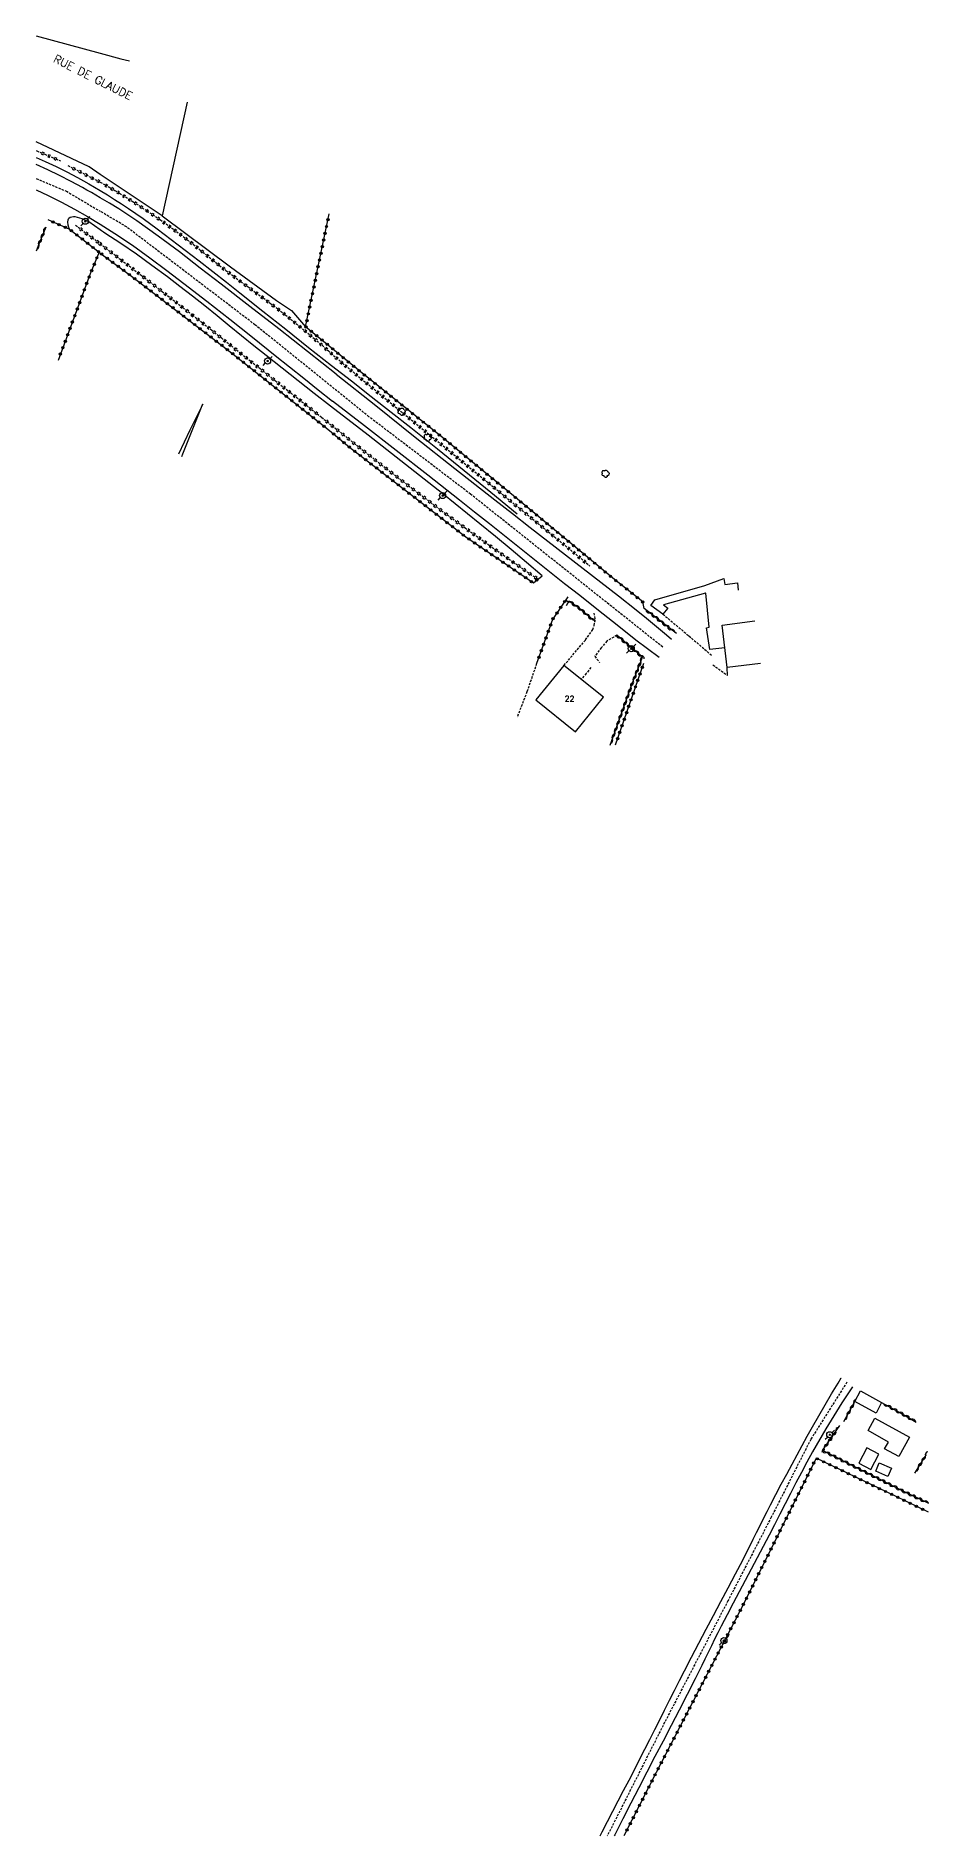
# Model space of a CAD drawing. Header units: millimetres. Extents: x 114000 to 115000, y 148000 to 148975.
# Drawn here: x 113999.9 to 114195.3, y 148000 to 148393.6 of the extents above; entities that cross this region are included whole.
import ezdxf
from ezdxf.enums import TextEntityAlignment as Align

# ---------------------------------------------------------------- set-up
doc = ezdxf.new("R2010")
doc.units = ezdxf.units.MM
doc.linetypes.add('DASHED', pattern=[0.75, 0.5, -0.25])
doc.layers.get('0').update_dxf_attribs({"linetype": 'CONTINUOUS'})
for name, color, linetype in [('W0001', 6, 'DASHED'), ('W0008', 7, 'CONTINUOUS'), ('W0101', 7, 'CONTINUOUS'), ('W0104', 1, 'CONTINUOUS'), ('W0112', 1, 'DASHED'), ('W0211', 2, 'CONTINUOUS'), ('W0214', 2, 'CONTINUOUS'), ('W0220', 5, 'DASHED'), ('W0300', 7, 'CONTINUOUS'), ('W0310', 3, 'CONTINUOUS'), ('W0322', 7, 'CONTINUOUS'), ('W0323', 7, 'CONTINUOUS'), ('W0330', 7, 'CONTINUOUS'), ('W0473', 7, 'CONTINUOUS'), ('W0989', 7, 'CONTINUOUS'), ('W0991', 7, 'CONTINUOUS')]:
    doc.layers.add(name, color=color, linetype=linetype)
doc.styles.get("Standard").update_dxf_attribs({"font": 'romans.shx', "width": 0.85})

# ---------------------------------------------------------------- blocks, each defined once
blk = doc.blocks.new('T473')
for p, q in [((-0.166667, 0.166667), (0.166667, -0.166667)), ((-0.166667, -0.166667), (0.166667, 0.166667)), ((0.500001, 0.500001), (1.000002, 1.000002)), ((-1.000002, -1.000002), (-0.500001, -0.500001))]:
    blk.add_line(p, q)
blk.add_ellipse((0, 0), major_axis=(0.471405, 0.471405), ratio=1, start_param=5.4977871438, end_param=11.780972451)
blk = doc.blocks.new('T300')
for p, q in [((-0.8, 0.51), (-0.86, 0.34)), ((-0.86, 0.34), (-0.86, 0.17)), ((-0.86, 0.17), (-0.74, 0.06)), ((-0.69, 0.63), (-0.8, 0.51)), ((-0.8, -0.06), (-0.74, 0.06)), ((-0.74, 0.06), (-0.69, 0.11)), ((-0.57, 0.69), (-0.69, 0.63)), ((-0.46, 0.69), (-0.57, 0.69)), ((-0.29, 0.63), (-0.46, 0.69)), ((-0.29, 0.63), (-0.17, 0.74)), ((-0.23, 0.57), (-0.29, 0.63)), ((-0.17, 0.74), (-0.06, 0.8)), ((-0.06, 0.8), (0.06, 0.8)), ((0.06, 0.8), (0.23, 0.74)), ((0.23, 0.74), (0.34, 0.63)), ((0.34, 0.63), (0.4, 0.51)), ((0.46, 0.46), (0.34, 0.46)), ((0.4, 0.51), (0.4, 0.46)), ((0.57, 0.4), (0.46, 0.46)), ((0.57, 0.4), (0.69, 0.29)), ((0.69, 0.29), (0.74, 0.17)), ((0.74, 0.06), (0.69, -0.17)), ((0.74, 0.17), (0.74, 0.06)), ((-0.8, -0.17), (-0.8, -0.06)), ((-0.8, -0.23), (-0.8, -0.17)), ((-0.74, -0.34), (-0.8, -0.23)), ((-0.69, -0.4), (-0.74, -0.34)), ((-0.51, -0.46), (-0.69, -0.4)), ((-0.4, -0.46), (-0.51, -0.46)), ((-0.4, -0.46), (-0.34, -0.46)), ((-0.34, -0.46), (-0.34, -0.4)), ((-0.34, -0.51), (-0.34, -0.46)), ((-0.29, -0.63), (-0.34, -0.51)), ((-0.17, -0.74), (-0.29, -0.63)), ((-0.06, -0.8), (-0.17, -0.74)), ((0.06, -0.8), (-0.06, -0.8)), ((0.17, -0.74), (0.06, -0.8)), ((0.23, -0.69), (0.17, -0.74)), ((0.29, -0.46), (0.23, -0.46)), ((0.29, -0.63), (0.23, -0.69)), ((0.46, -0.4), (0.29, -0.46)), ((0.34, -0.51), (0.29, -0.63)), ((0.34, -0.51), (0.34, -0.46)), ((0.57, -0.34), (0.46, -0.4)), ((0.63, -0.29), (0.57, -0.34)), ((0.69, -0.17), (0.63, -0.29))]:
    blk.add_line(p, q)
blk = doc.blocks.new('t323o')
at = {"color": 0, "linetype": 'Continuous'}
for radius in [0.25, 0.15]:
    blk.add_circle((0, 0), radius, dxfattribs=at)
blk = doc.blocks.new('t220o')
at = {"color": 0, "linetype": 'Continuous'}
for p, q in [((-0.25, 0.25), (0.25, 0.25)), ((-0.25, -0.25), (0.25, -0.25))]:
    blk.add_line(p, q, dxfattribs=at)
blk = doc.blocks.new('t310o')
at = {"color": 0, "linetype": 'Continuous'}
for centre, start, end in [((-0.5, 0.38), 216.8699, 323.1304), ((0.5, -0.37), 36.8699, 143.1303)]:
    blk.add_arc(centre, 0.625, start, end, dxfattribs=at)
blk = doc.blocks.new('t322o')
at = {"color": 0, "linetype": 'Continuous'}
for radius in [0.25, 0.15]:
    blk.add_circle((0, 0), radius, dxfattribs=at)

msp = doc.modelspace()

# ---------------------------------------------------------------- linework, layer by layer
at = {"layer": 'W0001'}
for points in [[(114000, 148362.44), (114006.59, 148359.67), (114014, 148355.27)], [(114137.02, 148259.98), (114094.99, 148293.42), (114072.75, 148310.36), (114047.84, 148330.46), (114019.77, 148351.84), (114014, 148355.27)], [(114177.32, 148099.25), (114169.4, 148086.71), (114160.77, 148069.72), (114151.3, 148051.44), (114137.45, 148024.86), (114124.89, 148000)]]:
    msp.add_lwpolyline(points, dxfattribs=at)
at = {"layer": 'W0008'}
for points in [[(114014, 148358.24), (114013.04, 148358.8), (114012.07, 148359.35), (114011.1, 148359.9), (114010.12, 148360.45), (114007.63, 148361.8), (114005.11, 148363.09), (114002.56, 148364.33), (114000, 148365.49)], [(114000, 148359.99), (114002.62, 148358.72), (114005.51, 148357.24), (114008.37, 148355.7), (114011.2, 148354.11), (114014, 148352.45)], [(114065.61, 148319.68), (114059.34, 148324.62), (114053.05, 148329.54), (114046.75, 148334.43), (114040.42, 148339.3), (114035.86, 148342.83), (114031.31, 148346.37), (114026.7, 148349.85), (114021.99, 148353.19), (114020.03, 148354.5), (114018.04, 148355.78), (114016.03, 148357.02), (114014, 148358.24)], [(114014, 148352.45), (114014.81, 148351.96), (114015.62, 148351.46), (114016.42, 148350.95), (114017.22, 148350.44), (114021.09, 148347.83), (114024.87, 148345.09), (114028.59, 148342.29), (114032.31, 148339.47), (114037.35, 148335.6), (114042.34, 148331.68), (114047.31, 148327.72), (114052.28, 148323.77), (114055.42, 148321.27), (114058.56, 148318.77), (114061.69, 148316.26), (114064.81, 148313.74)], [(114065.61, 148319.68), (114074.25, 148312.77), (114082.91, 148305.88), (114091.59, 148299.01), (114100.29, 148292.16), (114104.14, 148289.15), (114108.01, 148286.14), (114111.88, 148283.14), (114115.75, 148280.15), (114119.63, 148277.16), (114123.49, 148274.16), (114127.36, 148271.15), (114131.21, 148268.13), (114133.45, 148266.33), (114135.65, 148264.49), (114137.84, 148262.64), (114138.93, 148261.71)], [(114136.23, 148257.67), (114136.23, 148257.67), (114131.15, 148261.51), (114127.05, 148264.74), (114122.95, 148267.98), (114118.86, 148271.22), (114115.57, 148273.83), (114112.29, 148276.44), (114109.01, 148279.05), (114105.73, 148281.67), (114102.45, 148284.29), (114099.17, 148286.9), (114095.88, 148289.51), (114092.59, 148292.1), (114085.66, 148297.54), (114078.73, 148302.96), (114071.77, 148308.36), (114064.81, 148313.74)], [(114123.35, 148000), (114123.81, 148000.89), (114124.97, 148003.16), (114126.14, 148005.42), (114127.31, 148007.68), (114128.48, 148009.94), (114129.65, 148012.19), (114130.82, 148014.46), (114131.98, 148016.72), (114133.14, 148018.98), (114134.22, 148021.12), (114135.3, 148023.26), (114136.37, 148025.4), (114137.45, 148027.55), (114138.52, 148029.69), (114139.59, 148031.83), (114140.68, 148033.97), (114141.77, 148036.1), (114143.35, 148039.14), (114144.94, 148042.18), (114146.54, 148045.2), (114148.15, 148048.23), (114149.75, 148051.25), (114151.36, 148054.28), (114152.95, 148057.31), (114154.52, 148060.35), (114155.29, 148061.86), (114156.06, 148063.37), (114156.81, 148064.88), (114157.57, 148066.4), (114158.32, 148067.91), (114159.08, 148069.43), (114159.84, 148070.94), (114160.62, 148072.44), (114161.78, 148074.67), (114162.96, 148076.9), (114164.15, 148079.12), (114165.35, 148081.33), (114166.44, 148083.38), (114167.54, 148085.42), (114168.65, 148087.45), (114169.78, 148089.48), (114171.15, 148091.88), (114172.53, 148094.28), (114173.95, 148096.66), (114175.41, 148099.01), (114176.04, 148100.15), (114176.04, 148100.15), (114176.04, 148100.15)], [(114178.5, 148098.2), (114178.5, 148098.2), (114178.5, 148098.2), (114178.5, 148098.2), (114176.18, 148094.69), (114176.18, 148094.69), (114172.69, 148089.06), (114169.77, 148084.04), (114168.55, 148081.78), (114167.35, 148079.5), (114166.17, 148077.21), (114165, 148074.92), (114163.84, 148072.63), (114162.67, 148070.34), (114161.5, 148068.05), (114160.32, 148065.76), (114159.01, 148063.28), (114157.69, 148060.8), (114156.37, 148058.32), (114155.05, 148055.84), (114153.73, 148053.36), (114152.41, 148050.88), (114151.11, 148048.39), (114149.82, 148045.89), (114149.09, 148044.46), (114148.38, 148043.02), (114147.67, 148041.58), (114146.96, 148040.14), (114146.26, 148038.69), (114145.55, 148037.25), (114144.84, 148035.81), (114144.12, 148034.38), (114142.38, 148030.96), (114140.63, 148027.55), (114138.86, 148024.15), (114137.09, 148020.75), (114135.32, 148017.36), (114133.55, 148013.96), (114131.79, 148010.56), (114130.04, 148007.15), (114128.28, 148003.72), (114126.54, 148000.29), (114126.39, 148000)]]:
    msp.add_lwpolyline(points, dxfattribs=at)
at = {"layer": 'W0101'}
msp.add_lwpolyline([(114158.39, 148256.4), (114151.11, 148255.51), (114150, 148264.75), (114157.18, 148265.72)], dxfattribs=at)
msp.add_lwpolyline([(114124.07, 148249.02), (114115.43, 148255.97), (114109.27, 148248.43), (114117.94, 148241.43)], close=True, dxfattribs=at)
at = {"layer": 'W0104'}
for points in [[(114150.59, 148259.78), (114147.3, 148259.47), (114146.6, 148264.16), (114147.18, 148264.35), (114146.43, 148271.76), (114146.41, 148271.78), (114137.16, 148269.18), (114138.16, 148268.45), (114137.08, 148267.17), (114134.45, 148269.06), (114135.32, 148270.32), (114146.24, 148273.46), (114146.22, 148273.45), (114150.39, 148274.95), (114150.6, 148273.66), (114153.35, 148274.01), (114153.53, 148272.41), (114153.53, 148272.41)], [(114151.21, 148253.79), (114151.21, 148253.79), (114151.11, 148255.51)]]:
    msp.add_lwpolyline(points, dxfattribs=at)
for points in [[(114179.03, 148094.98), (114180.3, 148097.34), (114184.9, 148094.78), (114183.72, 148092.46)], [(114183.41, 148091.36), (114191, 148087.2), (114188.63, 148082.97), (114185.56, 148084.66), (114186.41, 148086.15), (114181.97, 148088.64)], [(114184.3, 148083.5), (114181.66, 148084.88), (114179.91, 148081.53), (114182.56, 148080.15)], [(114186.26, 148078.62), (114183.6, 148079.76), (114184.37, 148081.57), (114187.04, 148080.42)]]:
    msp.add_lwpolyline(points, close=True, dxfattribs=at)
at = {"layer": 'W0112'}
for points in [[(114115.43, 148255.97), (114120.15, 148261.57), (114121.75, 148263.81), (114122.05, 148264.69), (114122.27, 148266.19), (114121.98, 148267.6)], [(114137.08, 148267.17), (114142.76, 148262.4), (114147.86, 148258.07)], [(114126.98, 148262.56), (114124.82, 148261.26), (114123.57, 148259.84), (114122.18, 148257.96), (114123.23, 148256.62)], [(114109.44, 148256.35), (114107.33, 148250.19), (114105.16, 148244.58)], [(114121.31, 148255.51), (114120.28, 148254.2), (114119.21, 148252.93)], [(114147.98, 148256.09), (114151.21, 148253.79)]]:
    msp.add_lwpolyline(points, dxfattribs=at)
at = {"layer": 'W0211'}
for points in [[(114000, 148367.05), (114001.96, 148366.16), (114004.35, 148365.04), (114006.72, 148363.87), (114009.06, 148362.64), (114010.31, 148361.95), (114011.54, 148361.25), (114012.78, 148360.53), (114014, 148359.81)], [(114014, 148359.81), (114015.57, 148358.85), (114017.13, 148357.87), (114018.67, 148356.88), (114020.21, 148355.86), (114023.37, 148353.68), (114026.47, 148351.42), (114029.54, 148349.11), (114032.6, 148346.79), (114035.61, 148344.47), (114038.6, 148342.13), (114041.58, 148339.77), (114044.56, 148337.42), (114049.58, 148333.46), (114054.58, 148329.49), (114059.58, 148325.51), (114064.57, 148321.52)], [(114014, 148351.18), (114012.76, 148352.06), (114011.47, 148352.93), (114010.06, 148353.65), (114008.51, 148354.05), (114008.15, 148354.06), (114007.78, 148354.01), (114007.44, 148353.88), (114007.12, 148353.7), (114007.05, 148353.64), (114007, 148353.57), (114006.95, 148353.49), (114006.93, 148353.4), (114006.87, 148352.87), (114006.91, 148352.34), (114007.05, 148351.82), (114007.28, 148351.34)], [(114064.35, 148312.67), (114060.82, 148315.43), (114057.3, 148318.19), (114053.79, 148320.96), (114050.27, 148323.73), (114047.58, 148325.88), (114044.89, 148328.05), (114042.21, 148330.22), (114039.54, 148332.4), (114036.85, 148334.56), (114034.15, 148336.71), (114031.43, 148338.83), (114028.68, 148340.91), (114025.32, 148343.4), (114021.94, 148345.86), (114018.5, 148348.25), (114014.98, 148350.52), (114014.73, 148350.68), (114014.49, 148350.84), (114014.24, 148351.01), (114014, 148351.18)], [(114064.57, 148321.52), (114068.94, 148318.16), (114073.29, 148314.78), (114077.62, 148311.38), (114081.94, 148307.97), (114087.79, 148303.3), (114093.61, 148298.6), (114099.42, 148293.88), (114105.21, 148289.13)], [(114031.81, 148301.62), (114032.07, 148302.26), (114036.46, 148313.14)], [(114110.63, 148275.59), (114107.26, 148278.46), (114103.87, 148281.31), (114100.46, 148284.14), (114097.02, 148286.94), (114088.92, 148293.46), (114080.77, 148299.92), (114072.58, 148306.32), (114064.35, 148312.67)]]:
    msp.add_lwpolyline(points, dxfattribs=at)
at = {"layer": 'W0214'}
msp.add_lwpolyline([(114036.45, 148313.12), (114033.62, 148307.42), (114031.09, 148302.18)], dxfattribs=at)
at = {"layer": 'W0220'}
for points in [[(114000, 148368.53), (114000.12, 148368.48), (114001.86, 148367.77), (114003.59, 148367.03), (114005.3, 148366.28)], [(114006.88, 148365.29), (114014, 148361.64)], [(114014, 148361.64), (114015.07, 148361.05), (114016.12, 148360.45), (114017.18, 148359.84), (114018.23, 148359.21), (114021.25, 148357.34), (114024.23, 148355.39), (114027.17, 148353.38), (114030.06, 148351.32), (114031.52, 148350.24), (114032.97, 148349.13), (114034.39, 148348), (114035.81, 148346.86), (114037.22, 148345.72), (114038.64, 148344.58), (114040.06, 148343.45), (114041.5, 148342.34), (114043.11, 148341.12), (114044.74, 148339.91), (114046.37, 148338.72), (114048, 148337.52), (114049.64, 148336.33), (114051.26, 148335.12), (114052.87, 148333.9), (114054.46, 148332.65), (114057.65, 148330.07), (114060.8, 148327.44), (114063.91, 148324.76), (114066.97, 148322.03)], [(114008.6, 148352.24), (114014, 148348.15)], [(114014, 148348.15), (114018.52, 148344.7), (114023.04, 148341.23), (114027.54, 148337.75), (114032.03, 148334.26), (114034.16, 148332.6), (114036.28, 148330.93), (114038.39, 148329.26), (114040.5, 148327.58), (114042.62, 148325.9), (114044.73, 148324.22), (114046.84, 148322.55), (114048.95, 148320.87), (114052.32, 148318.21), (114055.69, 148315.55), (114059.05, 148312.89), (114062.42, 148310.23)], [(114066.97, 148322.03), (114072.76, 148317.29), (114078.54, 148312.54), (114084.33, 148307.8), (114090.12, 148303.06), (114097.86, 148296.73), (114105.6, 148290.4), (114113.35, 148284.07), (114121.09, 148277.74)], [(114062.42, 148310.23), (114068.89, 148305.04), (114075.4, 148299.91), (114081.98, 148294.85), (114088.6, 148289.87), (114093.8, 148286.04), (114099.03, 148282.28), (114104.31, 148278.57), (114109.62, 148274.91)]]:
    msp.add_lwpolyline(points, dxfattribs=at)
at = {"layer": 'W0310'}
for points in [[(114002.09, 148351.82), (114000.58, 148348.06), (114000, 148346.56)], [(114121.87, 148265.82), (114118.77, 148268.49), (114116.52, 148270.01), (114115.87, 148268.97)], [(114140.03, 148262.92), (114140.03, 148262.92), (114132.98, 148268.4)], [(114125.5, 148238.51), (114130.29, 148251.79), (114132.58, 148257.79), (114126.98, 148262.56)], [(114176.62, 148090.62), (114179.03, 148094.98)], [(114184.9, 148094.78), (114189.9, 148092), (114192.49, 148090.51)], [(114195.22, 148072.74), (114189.9, 148075.28), (114172, 148084.28), (114175.75, 148089.76)], [(114194.66, 148083.41), (114192.11, 148079.33)]]:
    msp.add_lwpolyline(points, dxfattribs=at)
at = {"layer": 'W0322'}
msp.add_lwpolyline([(114132.98, 148268.4), (114132.65, 148269.85), (114126.09, 148275.06), (114104.39, 148293.02)], dxfattribs=at)
at = {"layer": 'W0323'}
for points in [[(114002.51, 148353.45), (114007.28, 148351.34), (114013.75, 148346.32), (114011.82, 148341.56), (114004.78, 148322.63)], [(114104.39, 148293.02), (114088.91, 148305.73), (114070.86, 148320.22), (114058.92, 148330.04), (114064.07, 148354.74)], [(114013.75, 148346.32), (114014, 148346.14)], [(114014, 148346.14), (114021.12, 148340.89), (114042.69, 148324.35), (114064.12, 148307.33)], [(114064.12, 148307.33), (114068.51, 148303.69), (114093.93, 148284.06), (114108.73, 148274.01), (114110.63, 148275.59)], [(114116.25, 148270.98), (114112.92, 148266), (114109.44, 148256.35)], [(114132.84, 148256.38), (114132.84, 148256.38), (114126.65, 148238.52)], [(114195.12, 148070.8), (114187.91, 148074.29), (114170.59, 148082.6), (114154.9, 148051.1), (114135.59, 148013.85), (114128.55, 148000)]]:
    msp.add_lwpolyline(points, dxfattribs=at)
at = {"layer": 'W0330'}
for points in [[(114000, 148393.6), (114014, 148389.83)], [(114014, 148389.83), (114018.49, 148388.62), (114020.39, 148388.18)], [(114032.99, 148379.15), (114027.51, 148354.31), (114014, 148363.34)], [(114014, 148363.34), (114011.55, 148364.97), (114000, 148370.47)], [(114027.51, 148354.31), (114042.52, 148343.13), (114052.53, 148335.76), (114055.8, 148333.55), (114058.92, 148330.04)]]:
    msp.add_lwpolyline(points, dxfattribs=at)

# ---------------------------------------------------------------- block references
at = {"layer": 'W0220'}
for p, rotation in [((114001.39, 148367.96), 337.7240438073233), ((114002.77, 148367.38), 336.9822596497389), ((114004.15, 148366.79), 336.2404741927098), ((114008.21, 148364.61), 332.8768787564924), ((114009.55, 148363.92), 332.8768787564924), ((114010.88, 148363.24), 332.8768787564924), ((114012.22, 148362.56), 332.8768787564924), ((114013.55, 148361.87), 332.8768787564924), ((114015.31, 148360.91), 330.3662052615037), ((114016.61, 148360.17), 329.8295332031457), ((114017.9, 148359.41), 329.3128408514145), ((114019.18, 148358.62), 328.2729929363316), ((114020.46, 148357.83), 328.2729929363316), ((114021.73, 148357.03), 326.7968491685251), ((114022.98, 148356.21), 326.7968491685251), ((114024.24, 148355.39), 325.5504485542082), ((114009.8, 148351.34), 322.8240656344223), ((114025.47, 148354.54), 325.5504485542082), ((114026.71, 148353.69), 325.5504485542082), ((114027.94, 148352.83), 324.5339079526909), ((114029.16, 148351.96), 324.5339079526909), ((114010.99, 148350.43), 322.8240656344223), ((114012.19, 148349.52), 322.8240656344223), ((114013.38, 148348.62), 322.8240656344223), ((114014, 148348.15), 322.6407360444392), ((114030.38, 148351.08), 323.5115223792095), ((114031.58, 148350.19), 322.4936993882418), ((114032.77, 148349.28), 322.4936993882418), ((114033.95, 148348.35), 321.7310010782844), ((114035.12, 148347.42), 321.2235156128946), ((114015.2, 148347.24), 322.6407360444392), ((114016.39, 148346.33), 322.6407360444392), ((114017.58, 148345.42), 322.6407360444392), ((114018.77, 148344.51), 322.4814750944093), ((114019.96, 148343.59), 322.4814750944093), ((114036.29, 148346.48), 321.0322717420212), ((114037.46, 148345.53), 321.1573981232547), ((114038.63, 148344.59), 321.1573981232547), ((114039.8, 148343.66), 321.5380790118043), ((114021.15, 148342.68), 322.4814750944093), ((114022.34, 148341.77), 322.4814750944093), ((114023.53, 148340.85), 322.3193161570989), ((114024.72, 148339.93), 322.3193161570989), ((114040.98, 148342.74), 322.1742702750449), ((114042.18, 148341.82), 322.8752651333081), ((114043.37, 148340.92), 323.443348580821), ((114044.58, 148340.03), 323.443348580821), ((114025.9, 148339.02), 322.3193161570989), ((114027.09, 148338.1), 322.3193161570989), ((114028.28, 148337.18), 322.1542592346117), ((114029.46, 148336.26), 322.1542592346117), ((114045.79, 148339.14), 323.7896030026795), ((114047, 148338.26), 323.9139981435532), ((114048.21, 148337.37), 323.7775533053741), ((114049.42, 148336.49), 323.7775533053741), ((114050.63, 148335.59), 323.3803340400662), ((114030.65, 148335.34), 322.1542592346117), ((114031.83, 148334.42), 322.1542592346117), ((114033.01, 148333.5), 321.9740750631551), ((114034.19, 148332.57), 321.7961518524453), ((114035.37, 148331.64), 321.7961518524453), ((114051.83, 148334.69), 322.7614305064113), ((114053.02, 148333.78), 321.9208966899431), ((114054.2, 148332.86), 321.9208966899431), ((114055.37, 148331.92), 321.0102243666481), ((114036.55, 148330.72), 321.6573096896278), ((114037.73, 148329.79), 321.6573096896278), ((114038.9, 148328.85), 321.5575489518896), ((114040.08, 148327.92), 321.5575489518896), ((114056.53, 148330.97), 321.0102243666481), ((114057.7, 148330.03), 320.1212075886441), ((114058.85, 148329.07), 320.1212075886441), ((114060, 148328.11), 320.1212075886441), ((114041.25, 148326.99), 321.5073045308048), ((114042.43, 148326.05), 321.5073045308048), ((114043.6, 148325.12), 321.506577237102), ((114044.77, 148324.19), 321.5449335208078), ((114061.15, 148327.14), 319.2321935815251), ((114062.28, 148326.16), 319.2321935815251), ((114063.42, 148325.18), 319.2321935815251), ((114064.55, 148324.19), 318.3431823448611), ((114045.95, 148323.25), 321.5449335208078), ((114047.12, 148322.32), 321.6223732760016), ((114048.3, 148321.39), 321.6223732760016), ((114049.48, 148320.46), 321.6750403605402), ((114065.67, 148323.19), 318.3431823448611), ((114066.79, 148322.2), 318.3431823448611), ((114067.69, 148321.44), 320.644572638413), ((114068.85, 148320.49), 320.644572638413), ((114050.65, 148319.53), 321.6750403605402), ((114051.83, 148318.6), 321.6750403605402), ((114053.01, 148317.67), 321.686746285118), ((114054.18, 148316.74), 321.686746285118), ((114070.01, 148319.54), 320.644572638413), ((114071.17, 148318.59), 320.644572638413), ((114072.33, 148317.64), 320.644572638413), ((114073.49, 148316.69), 320.6603838040961), ((114055.36, 148315.81), 321.686746285118), ((114056.54, 148314.88), 321.6984532294878), ((114057.71, 148313.95), 321.6984532294878), ((114058.89, 148313.02), 321.6984532294878), ((114060.07, 148312.09), 321.7101611932955), ((114074.65, 148315.73), 320.6603838040961), ((114075.81, 148314.78), 320.6603838040961), ((114076.97, 148313.83), 320.6603838040961), ((114078.13, 148312.88), 320.6603838040961), ((114079.29, 148311.93), 320.6761991070607), ((114061.25, 148311.16), 321.7101611932955), ((114063.59, 148309.29), 321.2037174034273), ((114064.76, 148308.35), 321.2037174034273), ((114080.45, 148310.98), 320.6761991070607), ((114081.61, 148310.03), 320.6761991070607), ((114082.77, 148309.08), 320.6761991070607), ((114083.93, 148308.13), 320.6761991070607), ((114065.93, 148307.41), 321.2037174034273), ((114067.1, 148306.47), 321.2037174034273), ((114068.27, 148305.53), 321.2037174034273), ((114069.44, 148304.6), 321.8160990073871), ((114085.1, 148307.18), 320.6920185474727), ((114086.26, 148306.23), 320.6920185474727), ((114087.42, 148305.28), 320.6920185474727), ((114088.58, 148304.33), 320.6920185474727), ((114070.62, 148303.67), 321.8160990073871), ((114071.8, 148302.74), 321.8160990073871), ((114072.98, 148301.82), 321.8160990073871), ((114074.16, 148300.89), 321.8160990073871), ((114089.74, 148303.38), 320.6920185474727), ((114090.9, 148302.43), 320.7078355107355), ((114092.06, 148301.48), 320.7078355107355), ((114093.22, 148300.53), 320.7078355107355), ((114075.34, 148299.96), 321.8160990073871), ((114076.53, 148299.05), 322.4284801078796), ((114077.71, 148298.13), 322.4284801078796), ((114078.9, 148297.22), 322.4284801078796), ((114080.09, 148296.3), 322.4284801078796), ((114094.38, 148299.58), 320.7078355107355), ((114095.54, 148298.63), 320.7078355107355), ((114096.7, 148297.68), 320.7078355107355), ((114097.86, 148296.73), 320.7236480240479), ((114081.28, 148295.39), 322.4284801078796), ((114082.47, 148294.48), 323.0408607053524), ((114083.67, 148293.58), 323.0408607053524), ((114084.87, 148292.68), 323.0408607053524), ((114099.02, 148295.78), 320.7236480240479), ((114100.19, 148294.83), 320.7236480240479), ((114101.35, 148293.88), 320.7236480240479), ((114102.51, 148292.93), 320.7236480240479), ((114086.07, 148291.77), 323.0408607053524), ((114087.27, 148290.87), 323.0408607053524), ((114088.47, 148289.97), 323.0408607053524), ((114089.67, 148289.08), 323.6532396244974), ((114103.67, 148291.98), 320.7236480240479), ((114104.83, 148291.03), 320.7236480240479), ((114105.99, 148290.08), 320.7394599118994), ((114107.15, 148289.13), 320.7394599118994), ((114090.88, 148288.19), 323.6532396244974), ((114092.09, 148287.3), 323.6532396244974), ((114093.3, 148286.41), 323.6532396244974), ((114094.51, 148285.53), 324.2656161426477), ((114095.73, 148284.66), 324.2656161426477), ((114108.31, 148288.18), 320.7394599118994), ((114109.48, 148287.23), 320.7394599118994), ((114110.64, 148286.28), 320.7394599118994), ((114111.8, 148285.34), 320.7394599118994), ((114112.96, 148284.39), 320.7394599118994), ((114096.95, 148283.78), 324.2656161426477), ((114098.17, 148282.9), 324.2656161426477), ((114099.39, 148282.03), 324.8779904129673), ((114100.61, 148281.17), 324.8779904129673), ((114114.12, 148283.44), 320.7552711745616), ((114115.28, 148282.49), 320.7552711745616), ((114116.45, 148281.54), 320.7552711745616), ((114117.61, 148280.59), 320.7552711745616), ((114101.84, 148280.3), 324.8779904129673), ((114103.07, 148279.44), 324.8779904129673), ((114104.29, 148278.58), 324.8779904129673), ((114105.53, 148277.73), 325.4903624354982), ((114106.77, 148276.88), 325.4903624354982), ((114118.77, 148279.64), 320.7552711745616), ((114119.93, 148278.69), 320.7552711745616), ((114108, 148276.03), 325.4903624354982), ((114109.24, 148275.18), 325.4903624354982)]:
    msp.add_blockref('t220o', p, dxfattribs=dict(at, rotation=rotation))
at = {"layer": 'W0300'}
for p in [(114079.96, 148311.45), (114085.68, 148305.74), (114124.57, 148297.86)]:
    msp.add_blockref('T300', p, dxfattribs=at)
at = {"layer": 'W0310'}
for p, rotation in [((114001.66, 148350.75), 248.1066946946613), ((114000.54, 148347.96), 248.805943518319), ((114001.1, 148349.35), 248.1066946946613), ((114116.75, 148269.85), 146.0116719494657), ((114117.99, 148269.02), 146.0116719494657), ((114119.2, 148268.12), 139.1950392243855), ((114120.33, 148267.14), 139.1950392243855), ((114121.47, 148266.16), 139.1950392243855), ((114134.16, 148267.48), 142.1317686799611), ((114135.35, 148266.56), 142.1317686799611), ((114136.53, 148265.64), 142.1317686799611), ((114137.71, 148264.71), 142.1317686799611), ((114127.66, 148261.97), 139.6369470971088), ((114128.81, 148261), 139.6369470971088), ((114138.9, 148263.79), 142.1317686799611), ((114129.95, 148260.03), 139.6369470971088), ((114131.09, 148259.06), 139.6369470971088), ((114132.24, 148258.09), 139.6369470971088), ((114132.21, 148256.82), 69.06300441322304), ((114130.6, 148252.61), 69.06300441322304), ((114131.13, 148254.01), 69.06300441322304), ((114131.67, 148255.42), 69.06300441322304), ((114129.06, 148248.39), 70.20616281180321), ((114129.57, 148249.8), 70.20616281180321), ((114130.07, 148251.21), 70.20616281180321), ((114128.04, 148245.56), 70.20616281180321), ((114128.55, 148246.97), 70.20616281180321), ((114126.52, 148241.33), 70.20616281180321), ((114127.03, 148242.74), 70.20616281180321), ((114127.53, 148244.15), 70.20616281180321), ((114126.01, 148239.92), 70.20616281180321), ((114177.35, 148091.93), 61.07728482523188), ((114178.07, 148093.24), 61.07728482523188), ((114178.8, 148094.56), 61.07728482523188), ((114186.21, 148094.05), 330.9512257521366), ((114187.52, 148093.32), 330.9512257521366), ((114188.83, 148092.6), 330.9512257521366), ((114190.14, 148091.86), 330.0712932354423), ((114191.44, 148091.11), 330.0712932354423), ((114174.06, 148087.28), 55.62302876906244), ((114174.91, 148088.52), 55.62302876906244), ((114172.36, 148084.81), 55.62302876906244), ((114172.77, 148083.89), 153.2942675041128), ((114173.21, 148086.05), 55.62302876906244), ((114194.49, 148083.15), 238.0523548006989), ((114174.11, 148083.22), 153.2942675041128), ((114175.45, 148082.55), 153.2942675041128), ((114176.79, 148081.87), 153.2942675041128), ((114178.13, 148081.2), 153.2942675041128), ((114179.47, 148080.52), 153.2942675041128), ((114180.81, 148079.85), 153.2942675041128), ((114192.9, 148080.6), 238.0523548006989), ((114193.7, 148081.87), 238.0523548006989), ((114182.15, 148079.17), 153.2942675041128), ((114183.49, 148078.5), 153.2942675041128), ((114184.83, 148077.83), 153.2942675041128), ((114186.17, 148077.15), 153.2942675041128), ((114187.51, 148076.48), 153.2942675041128), ((114188.85, 148075.8), 153.2942675041128), ((114190.19, 148075.14), 154.4993114659696), ((114191.55, 148074.49), 154.4993114659696), ((114192.9, 148073.84), 154.4993114659696), ((114194.26, 148073.2), 154.4993114659696)]:
    msp.add_blockref('t310o', p, dxfattribs=dict(at, rotation=rotation))
at = {"layer": 'W0322'}
for p, rotation in [((114104.8, 148292.68), 140.3761832647721), ((114105.96, 148291.72), 140.3761832647721), ((114107.11, 148290.77), 140.3761832647721), ((114108.27, 148289.81), 140.3761832647721), ((114109.42, 148288.85), 140.3761832647721), ((114110.58, 148287.9), 140.3761832647721), ((114111.73, 148286.94), 140.3761832647721), ((114112.89, 148285.98), 140.3761832647721), ((114114.04, 148285.03), 140.3761832647721), ((114115.2, 148284.07), 140.3761832647721), ((114116.36, 148283.11), 140.3761832647721), ((114117.51, 148282.16), 140.3761832647721), ((114118.67, 148281.2), 140.3761832647721), ((114119.82, 148280.24), 140.3761832647721), ((114120.98, 148279.29), 140.3761832647721), ((114122.13, 148278.33), 140.3761832647721), ((114123.29, 148277.37), 140.3761832647721), ((114124.44, 148276.42), 140.3761832647721), ((114125.6, 148275.46), 140.3761832647721), ((114126.77, 148274.52), 141.5837929657863), ((114127.94, 148273.59), 141.5837929657863), ((114129.12, 148272.65), 141.5837929657863), ((114130.29, 148271.72), 141.5837929657863), ((114131.47, 148270.79), 141.5837929657863), ((114132.64, 148269.86), 141.5837929657863)]:
    msp.add_blockref('t322o', p, dxfattribs=dict(at, rotation=rotation))
at = {"layer": 'W0323'}
for p, rotation in [((114003.64, 148352.95), 336.1033130906865), ((114005.01, 148352.35), 336.1033130906865), ((114006.38, 148351.74), 336.1033130906865), ((114063.49, 148351.94), 78.23228899741925), ((114063.79, 148353.41), 78.23228899741925), ((114007.69, 148351.02), 322.1962354291405), ((114008.88, 148350.1), 322.1962354291405), ((114010.06, 148349.18), 322.1962354291405), ((114011.25, 148348.27), 322.1962354291405), ((114012.43, 148347.35), 322.1962354291405), ((114062.57, 148347.54), 78.23228899741925), ((114062.88, 148349), 78.23228899741925), ((114063.18, 148350.47), 78.23228899741925), ((114012.69, 148343.7), 248.0041017591685), ((114013.25, 148345.09), 248.0041017591685), ((114013.62, 148346.43), 322.1962354291405), ((114014.32, 148345.9), 323.6143228072327), ((114015.53, 148345.01), 323.6143228072327), ((114016.73, 148344.12), 323.6143228072327), ((114061.96, 148344.6), 78.23228899741925), ((114062.26, 148346.07), 78.23228899741925), ((114011.06, 148339.5), 249.5829153395744), ((114011.58, 148340.91), 249.5829153395744), ((114012.13, 148342.31), 248.0041017591685), ((114017.94, 148343.23), 323.6143228072327), ((114019.15, 148342.34), 323.6143228072327), ((114020.36, 148341.45), 323.6143228072327), ((114021.56, 148340.56), 322.5100496665018), ((114022.75, 148339.64), 322.5100496665018), ((114061.04, 148340.19), 78.23228899741925), ((114061.35, 148341.66), 78.23228899741925), ((114061.65, 148343.13), 78.23228899741925), ((114010.01, 148336.69), 249.5829153395744), ((114010.53, 148338.1), 249.5829153395744), ((114023.94, 148338.73), 322.5100496665018), ((114025.13, 148337.82), 322.5100496665018), ((114026.32, 148336.9), 322.5100496665018), ((114027.51, 148335.99), 322.5100496665018), ((114060.12, 148335.79), 78.23228899741925), ((114060.43, 148337.26), 78.23228899741925), ((114060.73, 148338.72), 78.23228899741925), ((114008.44, 148332.47), 249.5829153395744), ((114008.96, 148333.88), 249.5829153395744), ((114009.49, 148335.29), 249.5829153395744), ((114028.7, 148335.08), 322.5100496665018), ((114029.89, 148334.17), 322.5100496665018), ((114031.08, 148333.25), 322.5100496665018), ((114032.27, 148332.34), 322.5100496665018), ((114059.51, 148332.85), 78.23228899741925), ((114059.82, 148334.32), 78.23228899741925), ((114006.87, 148328.26), 249.5829153395744), ((114007.39, 148329.66), 249.5829153395744), ((114007.92, 148331.07), 249.5829153395744), ((114033.46, 148331.43), 322.5100496665018), ((114034.65, 148330.51), 322.5100496665018), ((114035.84, 148329.6), 322.5100496665018), ((114037.03, 148328.69), 322.5100496665018), ((114038.22, 148327.78), 322.5100496665018), ((114059.02, 148329.96), 140.5637340430862), ((114059.2, 148331.38), 78.23228899741925), ((114060.18, 148329), 140.5637340430862), ((114061.34, 148328.05), 140.5637340430862), ((114005.3, 148324.04), 249.5829153395744), ((114005.82, 148325.45), 249.5829153395744), ((114006.35, 148326.85), 249.5829153395744), ((114039.41, 148326.86), 322.5100496665018), ((114040.6, 148325.95), 322.5100496665018), ((114041.79, 148325.04), 322.5100496665018), ((114042.98, 148324.12), 321.5494737428357), ((114062.49, 148327.1), 140.5637340430862), ((114063.65, 148326.15), 140.5637340430862), ((114064.81, 148325.19), 140.5637340430862), ((114065.97, 148324.24), 140.5637340430862), ((114044.15, 148323.19), 321.5494737428357), ((114045.33, 148322.25), 321.5494737428357), ((114046.5, 148321.32), 321.5494737428357), ((114047.68, 148320.39), 321.5494737428357), ((114067.13, 148323.29), 140.5637340430862), ((114068.29, 148322.33), 140.5637340430862), ((114069.45, 148321.38), 140.5637340430862), ((114070.6, 148320.43), 140.5637340430862), ((114048.85, 148319.45), 321.5494737428357), ((114050.03, 148318.52), 321.5494737428357), ((114051.2, 148317.59), 321.5494737428357), ((114052.37, 148316.66), 321.5494737428357), ((114071.77, 148319.49), 141.2632572020317), ((114072.94, 148318.55), 141.2632572020317), ((114074.11, 148317.61), 141.2632572020317), ((114075.28, 148316.67), 141.2632572020317), ((114053.55, 148315.72), 321.5494737428357), ((114054.72, 148314.79), 321.5494737428357), ((114055.9, 148313.86), 321.5494737428357), ((114057.07, 148312.93), 321.5494737428357), ((114058.25, 148311.99), 321.5494737428357), ((114076.45, 148315.73), 141.2632572020317), ((114077.62, 148314.79), 141.2632572020317), ((114078.79, 148313.85), 141.2632572020317), ((114079.96, 148312.92), 141.2632572020317), ((114081.13, 148311.98), 141.2632572020317), ((114059.42, 148311.06), 321.5494737428357), ((114060.6, 148310.13), 321.5494737428357), ((114061.77, 148309.19), 321.5494737428357), ((114062.95, 148308.26), 321.5494737428357), ((114082.3, 148311.04), 141.2632572020317), ((114083.47, 148310.1), 141.2632572020317), ((114084.64, 148309.16), 141.2632572020317), ((114085.81, 148308.22), 141.2632572020317), ((114065.03, 148306.58), 320.3166851134048), ((114066.18, 148305.62), 320.3166851134048), ((114067.34, 148304.66), 320.3166851134048), ((114086.98, 148307.28), 141.2632572020317), ((114088.15, 148306.35), 141.2632572020317), ((114089.32, 148305.4), 140.5952330688784), ((114090.48, 148304.45), 140.5952330688784), ((114068.49, 148303.7), 320.3166851134048), ((114069.68, 148302.79), 322.3244943159964), ((114070.87, 148301.87), 322.3244943159964), ((114072.05, 148300.95), 322.3244943159964), ((114091.64, 148303.5), 140.5952330688784), ((114092.8, 148302.55), 140.5952330688784), ((114093.95, 148301.59), 140.5952330688784), ((114095.11, 148300.64), 140.5952330688784), ((114073.24, 148300.03), 322.3244943159964), ((114074.43, 148299.12), 322.3244943159964), ((114075.62, 148298.2), 322.3244943159964), ((114076.8, 148297.28), 322.3244943159964), ((114077.99, 148296.37), 322.3244943159964), ((114096.27, 148299.69), 140.5952330688784), ((114097.43, 148298.74), 140.5952330688784), ((114098.59, 148297.78), 140.5952330688784), ((114099.75, 148296.83), 140.5952330688784), ((114079.18, 148295.45), 322.3244943159964), ((114080.36, 148294.53), 322.3244943159964), ((114081.55, 148293.62), 322.3244943159964), ((114082.74, 148292.7), 322.3244943159964), ((114100.91, 148295.88), 140.5952330688784), ((114102.07, 148294.93), 140.5952330688784), ((114103.23, 148293.98), 140.5952330688784), ((114083.93, 148291.78), 322.3244943159964), ((114085.11, 148290.87), 322.3244943159964), ((114086.3, 148289.95), 322.3244943159964), ((114087.49, 148289.03), 322.3244943159964), ((114088.68, 148288.12), 322.3244943159964), ((114089.86, 148287.2), 322.3244943159964), ((114091.05, 148286.28), 322.3244943159964), ((114092.24, 148285.37), 322.3244943159964), ((114093.42, 148284.45), 322.3244943159964), ((114094.64, 148283.58), 325.825629160393), ((114095.88, 148282.73), 325.825629160393), ((114097.12, 148281.89), 325.825629160393), ((114098.37, 148281.05), 325.825629160393), ((114099.61, 148280.2), 325.825629160393), ((114100.85, 148279.36), 325.825629160393), ((114102.09, 148278.52), 325.825629160393), ((114103.33, 148277.68), 325.825629160393), ((114104.57, 148276.83), 325.825629160393), ((114105.81, 148275.99), 325.825629160393), ((114107.05, 148275.15), 325.825629160393), ((114108.29, 148274.31), 325.825629160393), ((114109.48, 148274.64), 39.57750286809484), ((114114.72, 148268.69), 236.2171437209728), ((114115.56, 148269.94), 236.2171437209728), ((114112.49, 148264.81), 250.1662338484921), ((114113.05, 148266.2), 236.2171437209728), ((114113.89, 148267.44), 236.2171437209728), ((114111.47, 148261.99), 250.1662338484921), ((114111.98, 148263.4), 250.1662338484921), ((114109.95, 148257.76), 250.1662338484921), ((114110.46, 148259.17), 250.1662338484921), ((114110.97, 148260.58), 250.1662338484921), ((114132.05, 148254.11), 250.8755745713908), ((114132.55, 148255.53), 250.8755745713908), ((114130.58, 148249.86), 250.8755745713908), ((114131.07, 148251.28), 250.8755745713908), ((114131.56, 148252.69), 250.8755745713908), ((114129.11, 148245.61), 250.8755745713908), ((114129.6, 148247.02), 250.8755745713908), ((114130.09, 148248.44), 250.8755745713908), ((114127.63, 148241.36), 250.8755745713908), ((114128.12, 148242.77), 250.8755745713908), ((114128.61, 148244.19), 250.8755745713908), ((114127.14, 148239.94), 250.8755745713908), ((114169.39, 148080.2), 243.5303421807284), ((114170.06, 148081.54), 243.5303421807284), ((114170.87, 148082.47), 154.3779217390091), ((114172.22, 148081.82), 154.3779217390091), ((114173.58, 148081.17), 154.3779217390091), ((114174.93, 148080.52), 154.3779217390091), ((114176.28, 148079.87), 154.3779217390091), ((114167.38, 148076.17), 243.5303421807284), ((114168.05, 148077.51), 243.5303421807284), ((114168.72, 148078.85), 243.5303421807284), ((114177.63, 148079.22), 154.3779217390091), ((114178.99, 148078.57), 154.3779217390091), ((114180.34, 148077.93), 154.3779217390091), ((114181.69, 148077.28), 154.3779217390091), ((114183.04, 148076.63), 154.3779217390091), ((114184.4, 148075.98), 154.3779217390091), ((114165.38, 148072.14), 243.5303421807284), ((114166.05, 148073.48), 243.5303421807284), ((114166.72, 148074.83), 243.5303421807284), ((114185.75, 148075.33), 154.3779217390091), ((114187.1, 148074.68), 154.3779217390091), ((114188.45, 148074.03), 154.1006894469452), ((114189.8, 148073.38), 154.1006894469452), ((114191.15, 148072.72), 154.1006894469452), ((114192.5, 148072.07), 154.1006894469452), ((114163.37, 148068.11), 243.5303421807284), ((114164.04, 148069.45), 243.5303421807284), ((114164.71, 148070.8), 243.5303421807284), ((114193.85, 148071.41), 154.1006894469452), ((114161.37, 148064.08), 243.5303421807284), ((114162.04, 148065.43), 243.5303421807284), ((114162.7, 148066.77), 243.5303421807284), ((114159.36, 148060.06), 243.5303421807284), ((114160.03, 148061.4), 243.5303421807284), ((114160.7, 148062.74), 243.5303421807284), ((114158.02, 148057.37), 243.5303421807284), ((114158.69, 148058.71), 243.5303421807284), ((114156.02, 148053.34), 243.5303421807284), ((114156.69, 148054.68), 243.5303421807284), ((114157.36, 148056.03), 243.5303421807284), ((114153.98, 148049.33), 242.5960156764721), ((114154.67, 148050.66), 242.5960156764721), ((114155.35, 148052), 243.5303421807284), ((114151.91, 148045.33), 242.5960156764721), ((114152.6, 148046.66), 242.5960156764721), ((114153.29, 148048), 242.5960156764721), ((114149.84, 148041.34), 242.5960156764721), ((114150.53, 148042.67), 242.5960156764721), ((114151.22, 148044), 242.5960156764721), ((114147.77, 148037.34), 242.5960156764721), ((114148.46, 148038.67), 242.5960156764721), ((114149.15, 148040.01), 242.5960156764721), ((114145.7, 148033.35), 242.5960156764721), ((114146.39, 148034.68), 242.5960156764721), ((114147.08, 148036.01), 242.5960156764721), ((114143.63, 148029.35), 242.5960156764721), ((114144.32, 148030.68), 242.5960156764721), ((114145.01, 148032.02), 242.5960156764721), ((114141.56, 148025.36), 242.5960156764721), ((114142.25, 148026.69), 242.5960156764721), ((114142.94, 148028.02), 242.5960156764721), ((114139.49, 148021.36), 242.5960156764721), ((114140.18, 148022.69), 242.5960156764721), ((114140.87, 148024.03), 242.5960156764721), ((114137.41, 148017.37), 242.5960156764721), ((114138.1, 148018.7), 242.5960156764721), ((114138.8, 148020.03), 242.5960156764721), ((114135.35, 148013.37), 243.0482748080416), ((114136.03, 148014.7), 242.5960156764721), ((114136.72, 148016.04), 242.5960156764721), ((114133.31, 148009.36), 243.0482748080416), ((114133.99, 148010.7), 243.0482748080416), ((114134.67, 148012.03), 243.0482748080416), ((114131.27, 148005.35), 243.0482748080416), ((114131.95, 148006.69), 243.0482748080416), ((114132.63, 148008.02), 243.0482748080416), ((114129.23, 148001.34), 243.0482748080416), ((114129.91, 148002.67), 243.0482748080416), ((114130.59, 148004.01), 243.0482748080416)]:
    msp.add_blockref('t323o', p, dxfattribs=dict(at, rotation=rotation))
at = {"layer": 'W0473'}
for p in [(114010.73, 148353.1), (114050.6, 148322.54), (114088.88, 148293.12), (114130.13, 148259.64), (114173.57, 148087.74), (114150.4, 148042.72)]:
    msp.add_blockref('T473', p, dxfattribs=at)

# ---------------------------------------------------------------- texts
at = {"layer": 'W0989'}
msp.add_text('RUE DE GLAUDE', height=1.75, rotation=333.3151, dxfattribs=at).set_placement((114003.58, 148388.03))
at = {"layer": 'W0991'}
msp.add_text('22', height=1.25, dxfattribs=at).set_placement((114116.65, 148248.7), align=Align.MIDDLE_CENTER)

doc.saveas('drawing.dxf')
